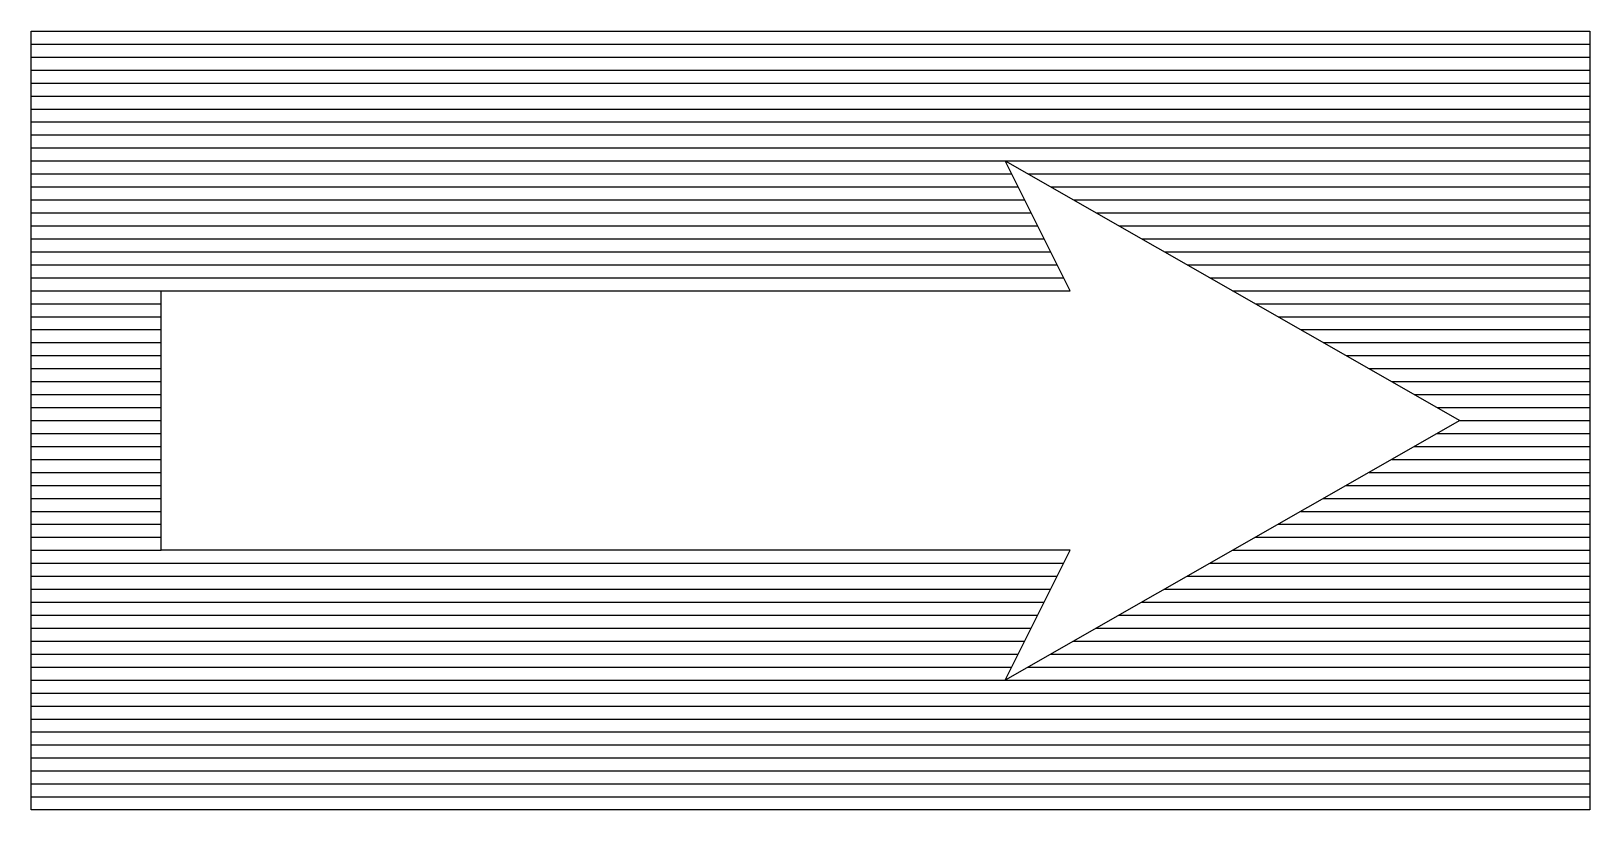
# Model space of a CAD drawing. Header units: millimetres. Extents: x -3 to 2253, y -3 to 1300.
# Drawn here: x 99 to 111, y 302 to 308 of the extents above; entities that cross this region are included whole.
import ezdxf

# ---------------------------------------------------------------- set-up
doc = ezdxf.new("R2010")
doc.units = ezdxf.units.MM
doc.layers.add('GROEN', color=3, linetype='Continuous')
doc.layers.add('VEILIG', color=7, linetype='Continuous')

# ---------------------------------------------------------------- blocks, each defined once
blk = doc.blocks.new('*X235')
at = {"color": 0}
for p, q in [((4, 102.9), (16, 102.9)), ((4, 102.8), (16, 102.8)), ((4, 102.7), (16, 102.7)), ((4, 102.6), (16, 102.6)), ((4, 102.5), (16, 102.5)), ((4, 102.4), (16, 102.4)), ((4, 102.3), (16, 102.3)), ((4, 102.2), (16, 102.2)), ((4, 102.1), (16, 102.1)), ((4, 102), (16, 102)), ((4, 101.9), (11.55, 101.9)), ((11.675, 101.9), (16, 101.9)), ((4, 101.8), (11.6, 101.8)), ((11.85, 101.8), (16, 101.8)), ((4, 101.7), (11.65, 101.7)), ((12.025, 101.7), (16, 101.7)), ((4, 101.6), (11.7, 101.6)), ((12.2, 101.6), (16, 101.6)), ((4, 101.5), (11.75, 101.5)), ((4, 101.4), (11.8, 101.4)), ((12.375, 101.5), (16, 101.5)), ((12.55, 101.4), (16, 101.4)), ((4, 101.3), (11.85, 101.3)), ((12.725, 101.3), (16, 101.3)), ((4, 101.2), (11.9, 101.2)), ((12.9, 101.2), (16, 101.2)), ((4, 101.1), (11.95, 101.1)), ((13.075, 101.1), (16, 101.1)), ((4, 101), (5, 101)), ((13.25, 101), (16, 101)), ((4, 100.9), (5, 100.9)), ((4, 100.8), (5, 100.8)), ((13.425, 100.9), (16, 100.9)), ((13.6, 100.8), (16, 100.8)), ((4, 100.7), (5, 100.7)), ((13.775, 100.7), (16, 100.7)), ((4, 100.6), (5, 100.6)), ((13.95, 100.6), (16, 100.6)), ((4, 100.5), (5, 100.5)), ((14.125, 100.5), (16, 100.5)), ((4, 100.4), (5, 100.4)), ((14.3, 100.4), (16, 100.4)), ((4, 100.3), (5, 100.3)), ((4, 100.2), (5, 100.2)), ((14.475, 100.3), (16, 100.3)), ((14.65, 100.2), (16, 100.2)), ((4, 100.1), (5, 100.1)), ((14.825, 100.1), (16, 100.1)), ((4, 100), (5, 100)), ((15, 100), (16, 100)), ((4, 99.9), (5, 99.9)), ((14.825, 99.9), (16, 99.9)), ((4, 99.8), (5, 99.8)), ((14.65, 99.8), (16, 99.8)), ((4, 99.7), (5, 99.7)), ((4, 99.6), (5, 99.6)), ((14.3, 99.6), (16, 99.6)), ((14.475, 99.7), (16, 99.7)), ((4, 99.5), (5, 99.5)), ((14.125, 99.5), (16, 99.5)), ((4, 99.4), (5, 99.4)), ((13.95, 99.4), (16, 99.4)), ((4, 99.3), (5, 99.3)), ((13.775, 99.3), (16, 99.3)), ((4, 99.2), (5, 99.2)), ((13.6, 99.2), (16, 99.2)), ((4, 99.1), (5, 99.1)), ((4, 99), (5, 99)), ((13.25, 99), (16, 99)), ((13.425, 99.1), (16, 99.1)), ((4, 98.9), (11.95, 98.9)), ((13.075, 98.9), (16, 98.9)), ((4, 98.8), (11.9, 98.8)), ((12.9, 98.8), (16, 98.8)), ((4, 98.7), (11.85, 98.7)), ((12.725, 98.7), (16, 98.7)), ((4, 98.6), (11.8, 98.6)), ((12.55, 98.6), (16, 98.6)), ((4, 98.5), (11.75, 98.5)), ((4, 98.4), (11.7, 98.4)), ((12.2, 98.4), (16, 98.4)), ((12.375, 98.5), (16, 98.5)), ((4, 98.3), (11.65, 98.3)), ((12.025, 98.3), (16, 98.3)), ((4, 98.2), (11.6, 98.2)), ((11.85, 98.2), (16, 98.2)), ((4, 98.1), (11.55, 98.1)), ((11.675, 98.1), (16, 98.1)), ((4, 98), (16, 98)), ((4, 97.9), (16, 97.9)), ((4, 97.8), (16, 97.8)), ((4, 97.7), (16, 97.7)), ((4, 97.6), (16, 97.6)), ((4, 97.5), (16, 97.5)), ((4, 97.4), (16, 97.4)), ((4, 97.3), (16, 97.3)), ((4, 97.2), (16, 97.2)), ((4, 97.1), (16, 97.1))]:
    blk.add_line(p, q, dxfattribs=at)
blk = doc.blocks.new('0604B')
at = {"layer": 'VEILIG'}
for p, q in [((-6, -3), (-6, 3)), ((-6, 3), (6, 3)), ((6, 3), (6, -3)), ((2, 1), (1.5, 2)), ((1.5, 2), (5, 0)), ((-5, -1), (-5, 1)), ((-5, 1), (2, 1)), ((5, 0), (1.5, -2)), ((2, -1), (-5, -1)), ((1.5, -2), (2, -1)), ((6, -3), (-6, -3))]:
    blk.add_line(p, q, dxfattribs=at)
at = {"layer": 'GROEN'}
blk.add_blockref('*X235', (-10, -100), dxfattribs=at)

msp = doc.modelspace()

# ---------------------------------------------------------------- block references
msp.add_blockref('0604B', (105, 305))

doc.saveas('drawing.dxf')
